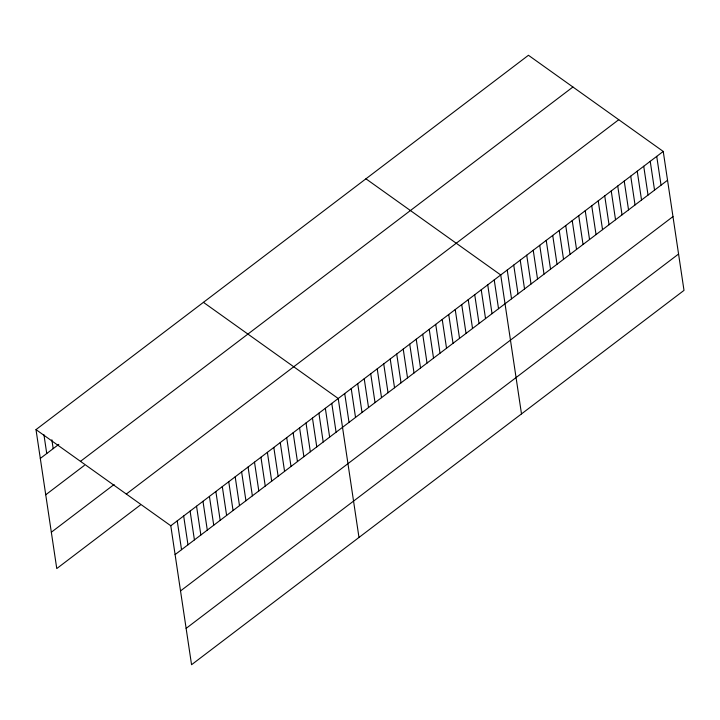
<?xml version="1.0" encoding="UTF-8"?>
<svg xmlns="http://www.w3.org/2000/svg" width="720" height="720" viewBox="0 0 720 720"><rect width="100%" height="100%" fill="white"/><g stroke="black" fill="none" stroke-linecap="round" stroke-linejoin="round"><path stroke-width="1.08" d="M36 429.615L528.444 55.278L663.237 151.434L684 290.385L191.556 664.722L170.793 525.771L36 429.615L56.763 568.566L140.481 504.927M40.302 458.433L58.824 444.357M80.478 461.349L572.922 87.012M45.738 494.775L84.375 465.408M51.336 532.224L114.12 484.497M126.306 494.046L618.75 119.7M170.793 525.771L663.237 151.434M175.095 554.589L667.539 180.243M180.531 590.931L672.975 216.594M186.12 628.38L678.564 254.034M365.94 178.812L500.724 274.968L521.496 413.91M203.427 302.346L338.22 398.502L358.983 537.444M656.73 156.375L661.041 185.184M650.232 161.316L654.543 190.125M643.734 166.257L648.036 195.066M637.236 171.198L641.538 200.007M630.729 176.139L635.04 204.948M624.231 181.08L628.542 209.889M617.733 186.021L622.035 214.83M611.235 190.962L615.537 219.771M604.728 195.903L609.039 224.721M598.23 200.844L602.541 229.662M591.732 205.785L596.034 234.603M585.234 210.726L589.536 239.544M578.727 215.667L583.038 244.485M572.229 220.608L576.54 249.426M565.731 225.549L570.033 254.367M559.233 230.49L563.535 259.308M552.726 235.431L557.037 264.249M546.228 240.372L550.539 269.19M539.73 245.313L544.032 274.131M533.232 250.254L537.534 279.072M526.725 255.195L531.036 284.013M520.227 260.145L524.538 288.954M513.729 265.086L518.031 293.895M507.231 270.027L511.533 298.836M494.226 279.909L498.537 308.718M487.728 284.85L492.03 313.659M481.23 289.791L485.532 318.6M474.723 294.732L479.034 323.541M468.225 299.673L472.536 328.482M461.727 304.614L466.029 333.423M455.229 309.555L459.531 338.364M448.722 314.496L453.033 343.305M442.224 319.437L446.535 348.246M435.726 324.378L440.028 353.187M429.228 329.319L433.53 358.128M422.721 334.26L427.032 363.078M416.223 339.201L420.534 368.019M409.725 344.142L414.027 372.96M403.227 349.083L407.529 377.901M396.72 354.024L401.031 382.842M390.222 358.965L394.533 387.783M383.724 363.906L388.026 392.724M377.226 368.847L381.528 397.665M370.719 373.788L375.03 402.606M364.221 378.729L368.532 407.547M357.723 383.67L362.025 412.488M351.225 388.611L355.527 417.429M344.718 393.552L349.029 422.37M331.785 403.389L336.087 432.207M325.341 408.285L329.643 437.103M318.906 413.181L323.208 441.999M312.462 418.077L316.764 446.895M306.018 422.973L310.329 451.791M299.583 427.869L303.885 456.678M293.139 432.765L297.45 461.574M286.704 437.661L291.006 466.47M280.26 442.557L284.571 471.366M273.825 447.453L278.127 476.262M267.381 452.349L271.692 481.158M260.946 457.245L265.248 486.054M254.502 462.132L258.813 490.95M248.067 467.028L252.369 495.846M241.623 471.924L245.934 500.742M235.188 476.82L239.49 505.638M228.744 481.716L233.055 510.534M222.309 486.612L226.611 515.421M215.865 491.508L220.176 520.317M209.43 496.404L213.732 525.213M202.986 501.3L207.297 530.109M196.551 506.196L200.853 535.005M190.107 511.092L194.418 539.901M183.672 515.988L187.974 544.797M177.228 520.875L181.539 549.693M51.858 439.776L53.181 448.641M43.929 434.7L46.746 453.537"/></g></svg>
